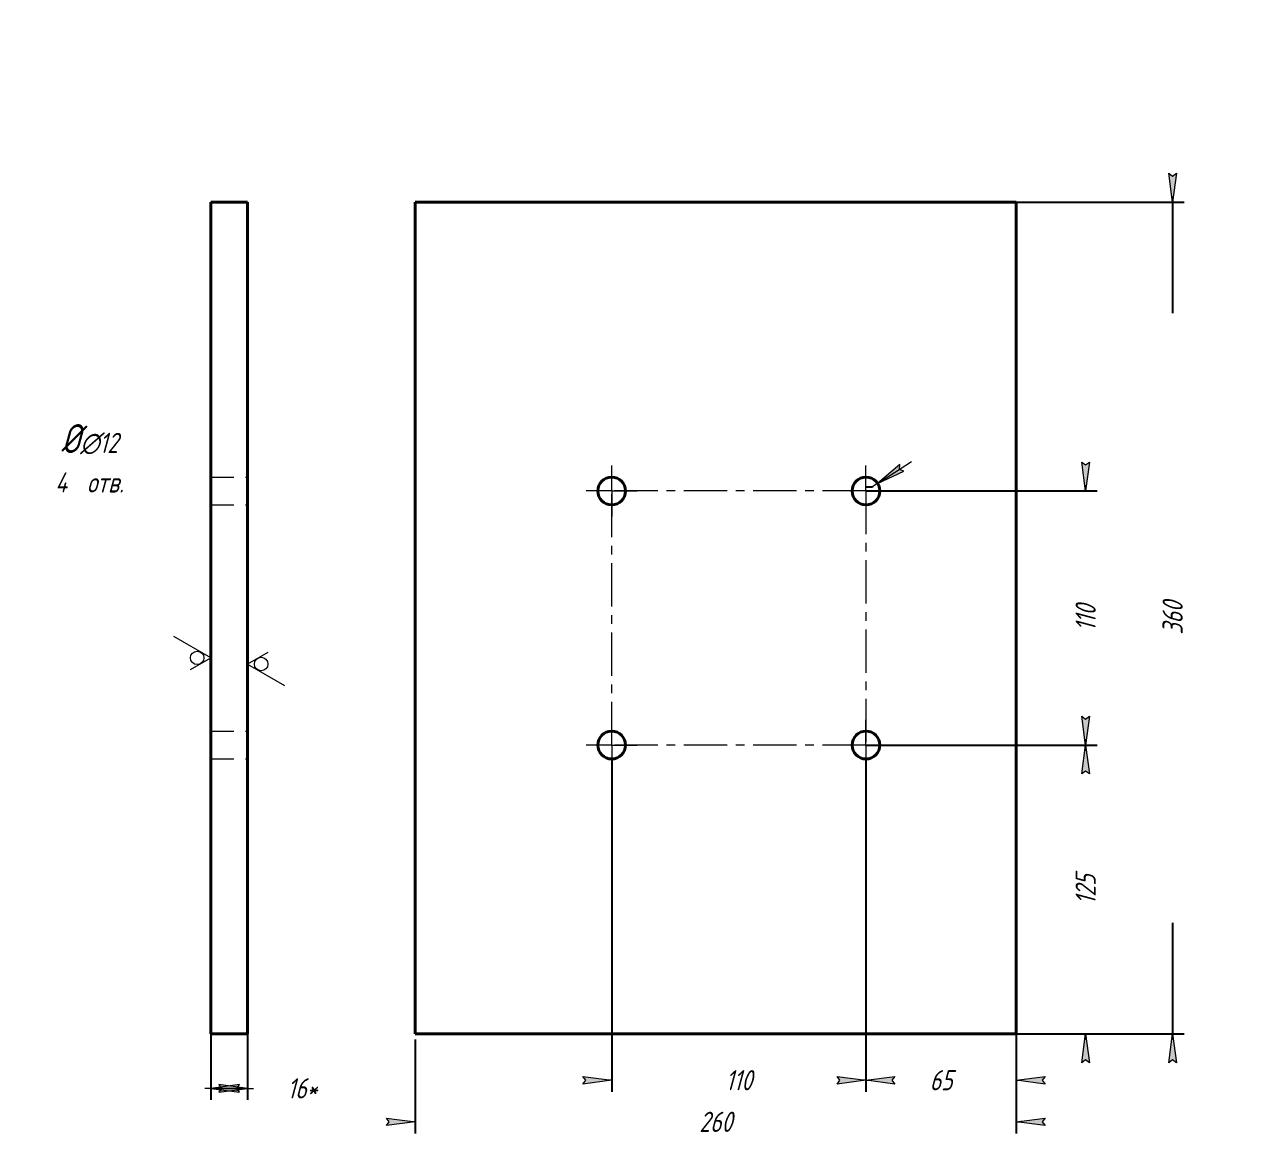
# Model space of a CAD drawing. Header units: millimetres. Extents: x 0 to 210, y 0 to 297.
# Drawn here: x 0 to 210, y 103 to 297 of the extents above; entities that cross this region are included whole.
import ezdxf

# ---------------------------------------------------------------- set-up
doc = ezdxf.new("R2010")
doc.units = ezdxf.units.MM
for name, pattern in [('K5LT_AXLED', [12, 7.5, -1.5, 1.5, -1.5]), ('K5LT_BASIC', [0]), ('K5LT_DASHED', [6, 4, -2]), ('K5LT_THIN', [0])]:
    doc.linetypes.add(name, pattern=pattern)
doc.layers.add('Системный слой', color=7, linetype='Continuous')
doc.styles.add('KDIMTEXTSTYLE', font='GOST_AU.SHX', dxfattribs={"width": 0.96, "oblique": 15, "height": 5})
doc.dimstyles.new('KDIMSTYLE (0.40)', dxfattribs={"dimtxt": 5, "dimasz": 1, "dimexe": 2, "dimexo": 0.0625, "dimgap": 1, "dimtad": 1, "dimlfac": 2.5, "dimtxsty": 'KDIMTEXTSTYLE', "dimsah": 1, "dimcen": 0.09, "dimdle": 1, "dimadec": 0, "dimazin": 0, "dimtfac": 0.667, "dimtmove": 0, "dimatfit": 3, "dimfxl": 1, "dimtvp": 1, "dimtolj": 1, "dimtzin": 0, "dimarcsym": 0})

# ---------------------------------------------------------------- blocks, each defined once
blk = doc.blocks.new('KDIMARROW_02')
at = {"layer": 'Системный слой'}
blk.add_hatch(color=0, dxfattribs=at).paths.add_polyline_path([(4.5, -5.51091059616309e-16), (5, 0.6582624912261956), (0, 0), (5, -0.658262491226197)])
at = {"layer": 'Системный слой', "color": 0, "linetype": 'K5LT_THIN', "lineweight": 18}
for p, q in [((0, 0), (-1, 0)), ((5, 0.6582624912261956), (0, 0)), ((0, 0), (5, -0.658262491226197)), ((0, 0), (7, -8.572527594031472e-16)), ((4.5, -5.51091059616309e-16), (5, 0.6582624912261956)), ((5, -0.658262491226197), (4.5, -5.51091059616309e-16))]:
    blk.add_line(p, q, dxfattribs=at)
blk = doc.blocks.new('U5')
at = {"layer": 'Системный слой', "color": 7, "linetype": 'K5LT_THIN', "lineweight": 18}
for p, q in [((32.26019331644755, 187.2993335452672), (25.85844331644755, 190.9953839077672)), ((28.76019331644755, 185.2786085452672), (32.26019331644755, 187.2993335452672))]:
    blk.add_line(p, q, dxfattribs=at)
blk.add_arc((29.92685998311422, 187.2993335452672), 1.166666666666667, 0, 359.999994270422, dxfattribs=at)
blk = doc.blocks.new('U6')
at = {"layer": 'Системный слой', "color": 7, "linetype": 'K5LT_THIN', "lineweight": 18}
for p, q in [((42.16019331644755, 188.2512314862926), (38.66019331644755, 186.2305064862926)), ((38.66019331644755, 186.2305064862926), (45.06194331644755, 182.5344561237926))]:
    blk.add_line(p, q, dxfattribs=at)
blk.add_arc((40.99352664978089, 186.2305064862926), 1.166666666666667, 0, 359.999994270422, dxfattribs=at)
blk = doc.blocks.new('KDIMARROW_01')
at = {"layer": 'Системный слой'}
blk.add_hatch(color=0, dxfattribs=at).paths.add_polyline_path([(0, 0), (-5, 0.658262491226197), (-4.5, 5.51091059616309e-16), (-5, -0.6582624912261956)])
at = {"layer": 'Системный слой', "color": 0, "linetype": 'K5LT_THIN', "lineweight": 18}
for p, q in [((-4.5, 5.51091059616309e-16), (-5, 0.658262491226197)), ((-5, 0.658262491226197), (0, 0)), ((0, 0), (-5, -0.6582624912261956)), ((-5, -0.6582624912261956), (-4.5, 5.51091059616309e-16)), ((0, 0), (-1, 0))]:
    blk.add_line(p, q, dxfattribs=at)
blk = doc.blocks.new('U7')
at = {"layer": 'Системный слой', "color": 30, "linetype": 'K5LT_AXLED', "lineweight": 18, "true_color": 0xff8000}
for q in [(145.6601933164476, 176.6), (102.0601933164476, 172.2), (150.0601933164476, 172.2), (145.6601933164476, 167.8)]:
    blk.add_line((145.6601933164476, 172.2), q, dxfattribs=at)
blk = doc.blocks.new('U8')
at = {"layer": 'Системный слой', "color": 30, "linetype": 'K5LT_AXLED', "lineweight": 18, "true_color": 0xff8000}
for q in [(145.6601933164476, 220.6), (102.0601933164476, 216.2), (150.0601933164476, 216.2), (145.6601933164476, 172.6)]:
    blk.add_line((145.6601933164476, 216.2), q, dxfattribs=at)
blk = doc.blocks.new('U9')
at = {"layer": 'Системный слой', "color": 30, "linetype": 'K5LT_AXLED', "lineweight": 18, "true_color": 0xff8000}
for q in [(101.6601933164476, 220.6), (97.26019331644757, 216.2), (106.0601933164476, 216.2), (101.6601933164476, 211.8)]:
    blk.add_line((101.6601933164476, 216.2), q, dxfattribs=at)
blk = doc.blocks.new('U10')
at = {"layer": 'Системный слой', "color": 30, "linetype": 'K5LT_AXLED', "lineweight": 18, "true_color": 0xff8000}
for q in [(101.6601933164475, 215.8), (97.26019331644757, 172.2), (106.0601933164476, 172.2), (101.6601933164476, 167.8)]:
    blk.add_line((101.6601933164476, 172.2), q, dxfattribs=at)

msp = doc.modelspace()

# ---------------------------------------------------------------- linework, layer by layer
at = {"layer": 'Системный слой', "color": 150, "linetype": 'K5LT_BASIC', "lineweight": 40, "true_color": 0x0080ff}
for p, q in [((32.26019331644755, 266.2), (38.66019331644755, 266.2)), ((32.26019331644755, 266.2), (32.26019331644756, 122.2)), ((38.66019331644755, 266.2), (38.66019331644755, 122.2)), ((67.66019331644756, 266.2), (171.6601933164476, 266.2)), ((67.66019331644759, 122.2), (67.66019331644756, 266.2)), ((171.6601933164476, 266.2), (171.6601933164476, 122.2)), ((32.26019331644756, 122.2), (38.66019331644755, 122.2)), ((171.6601933164476, 122.2), (67.66019331644759, 122.2))]:
    msp.add_line(p, q, dxfattribs=at)
at = {"layer": 'Системный слой', "color": 7, "linetype": 'K5LT_DASHED', "lineweight": 18}
for p, q in [((32.26019331644754, 218.6), (38.66019331644755, 218.6)), ((32.26019331644754, 218.6), (38.66019331644755, 218.6)), ((32.26019331644754, 213.8), (38.66019331644755, 213.8)), ((32.26019331644754, 213.8), (38.66019331644755, 213.8)), ((32.26019331644754, 174.6), (38.66019331644755, 174.6)), ((32.26019331644754, 174.6), (38.66019331644755, 174.6)), ((32.26019331644754, 169.8), (38.66019331644755, 169.8)), ((32.26019331644754, 169.8), (38.66019331644755, 169.8))]:
    msp.add_line(p, q, dxfattribs=at)
at = {"layer": 'Системный слой', "color": 150, "linetype": 'K5LT_BASIC', "lineweight": 40, "true_color": 0x0080ff}
for centre in [(101.6601933164476, 216.2), (145.6601933164476, 216.2), (101.6601933164476, 172.2), (145.6601933164476, 172.2)]:
    msp.add_circle(centre, 2.4, dxfattribs=at)

# ---------------------------------------------------------------- block references
at = {"layer": 'Системный слой'}
for name in ['U9', 'U8', 'U10', 'U5', 'U6', 'U7']:
    msp.add_blockref(name, (0, 0), dxfattribs=at)

# ---------------------------------------------------------------- dimensions: what is measured, and where the dimension line sits
at = {"layer": 'Системный слой', "color": 7}
for base, p1, p2, location in [((198.7380278365995, 122.2), (171.6601933164476, 266.2), (171.6601933164476, 122.2), (198.7380278365995, 194.2)), ((183.6824816099685, 172.2), (145.6601933164476, 216.2), (145.6601933164476, 172.2), (183.6824816099685, 194.2)), ((183.6824816099685, 122.2), (148.0601933164476, 172.2), (171.6601933164476, 122.2), (183.6824816099685, 147.2))]:
    msp.add_linear_dim(base=base, p1=p1, p2=p2, angle=90, location=location, dimstyle='KDIMSTYLE (0.40)', override={"dimexo": 0, "dimpost": '\\H3.5;\\W0.965;\\Q15;<>', "dimblk1": 'KDIMARROW_01', "dimblk2": 'KDIMARROW_01', "dimse1": 0, "dimse2": 0, "dimclrt": 7, "dimtolj": 1}, dxfattribs=at).render()
msp.add_diameter_dim_2p(p1=(143.6405106348123, 214.9035117179463), p2=(147.6798759980828, 217.4964882820537), dimstyle='KDIMSTYLE (0.40)', override={"dimtih": 1, "dimtoh": 1, "dimpost": '\\H3.5;\\W0.965;\\Q15;∅<>\\X\\H3.5;\\W0.965;\\Q15;\\Q15;4  отв.', "dimblk1": 'KDIMARROW_02', "dimblk2": 'KDIMARROW_02', "dimclrt": 7, "dimtmove": 1, "dimatfit": 2, "dimtolj": 1}, dxfattribs=at).render()
for base, p1, p2, location, override in [((101.6601933164476, 114.1796395733773), (145.6601933164476, 169.8), (101.6601933164476, 169.8), (123.6601933164476, 114.1796395733773), {"dimexo": 0, "dimpost": '\\H3.5;\\W0.965;\\Q15;<>', "dimblk1": 'KDIMARROW_01', "dimblk2": 'KDIMARROW_01', "dimse1": 0, "dimse2": 0, "dimclrt": 7, "dimtolj": 1}), ((145.6601933164476, 114.1796395733773), (171.6601933164476, 122.2), (145.6601933164476, 169.8), (158.6601933164476, 114.1796395733773), {"dimexo": 0, "dimpost": '\\H3.5;\\W0.965;\\Q15;<>', "dimblk1": 'KDIMARROW_01', "dimblk2": 'KDIMARROW_01', "dimse1": 0, "dimse2": 0, "dimclrt": 7, "dimtolj": 1}), ((67.66019331644759, 106.9770978342411), (171.6601933164476, 126.2), (67.66019331644759, 121.2), (119.6601933164476, 106.9770978342411), {"dimexo": 0, "dimpost": '\\H3.5;\\W0.965;\\Q15;<>', "dimblk1": 'KDIMARROW_01', "dimblk2": 'KDIMARROW_01', "dimse1": 0, "dimse2": 0, "dimclrt": 7, "dimtolj": 1}), ((32.26019331644753, 112.7713928982677), (38.66019331644755, 122.2), (32.26019331644753, 122.2), (48.11362005137189, 112.7713928982677), {"dimexo": 0, "dimpost": '\\H3.5;\\W0.965;\\Q15;<>\\H3.5;\\W0.965;\\Q15;\\Q15;*', "dimblk1": 'KDIMARROW_02', "dimblk2": 'KDIMARROW_02', "dimse1": 0, "dimse2": 0, "dimclrt": 7, "dimtolj": 1})]:
    msp.add_linear_dim(base=base, p1=p1, p2=p2, location=location, dimstyle='KDIMSTYLE (0.40)', override=override, dxfattribs=at).render()

doc.saveas('drawing.dxf')
